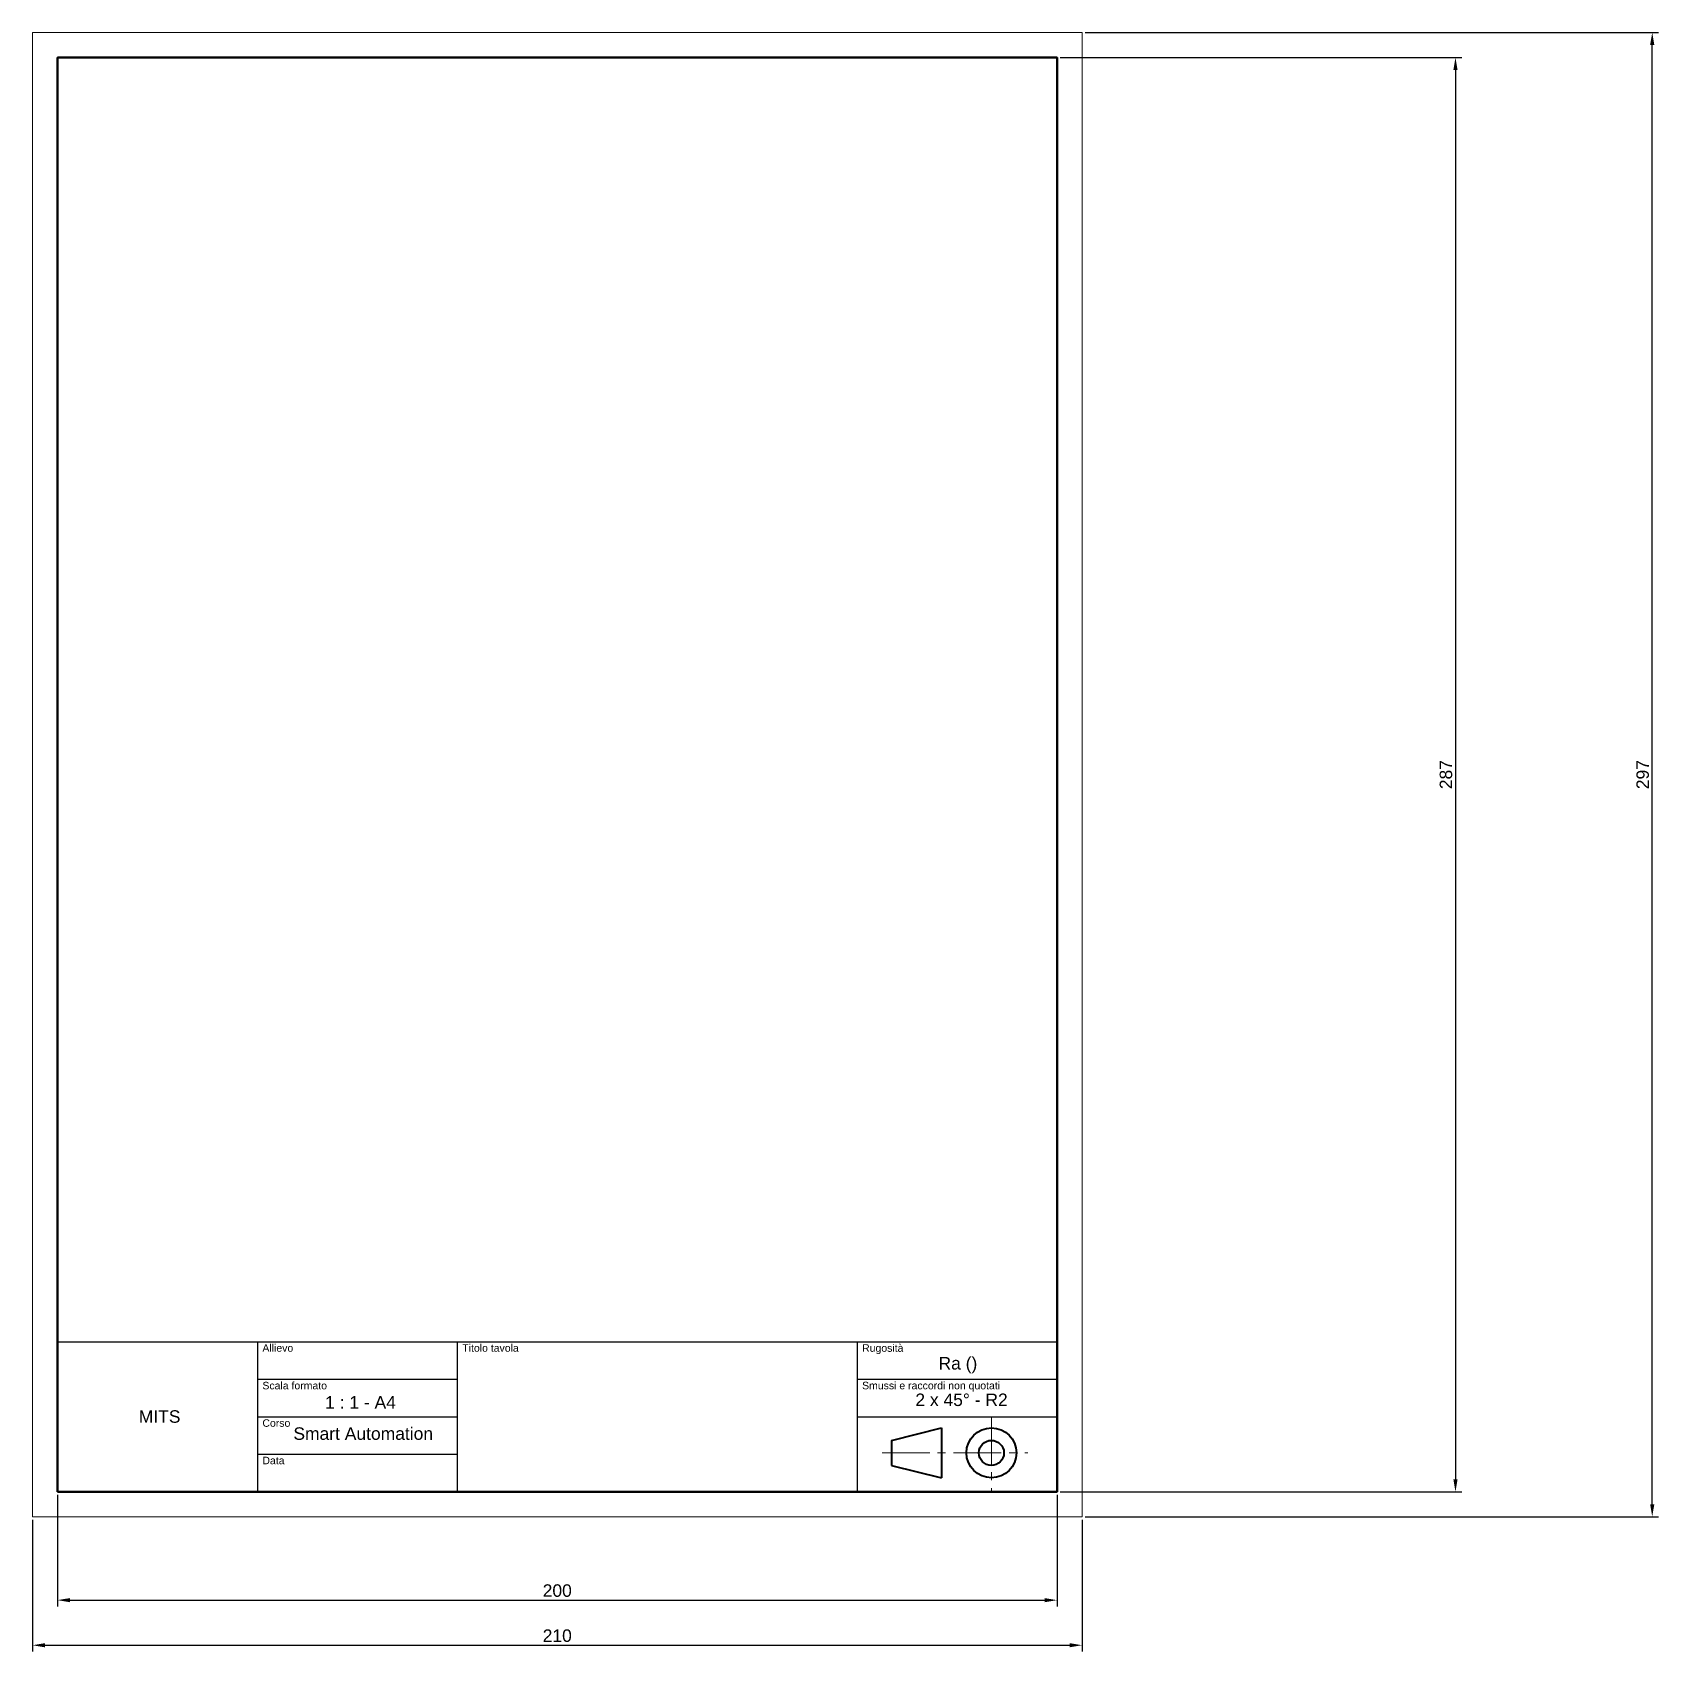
# Model space of a CAD drawing. Header units: millimetres. Extents: x -15 to 663, y -222 to 297.
# Drawn here: x 337.6 to 663, y -27 to 297 of the extents above; entities that cross this region are included whole.
import ezdxf

# ---------------------------------------------------------------- set-up
doc = ezdxf.new("R2010")
doc.units = ezdxf.units.MM
doc.linetypes.add('CENTRO2', pattern=[28.575, 19.05, -3.175, 3.175, -3.175])
for name, color, linetype, lineweight in [('01-Linea grossa', 1, 'Continuous', 40), ('04-Linea assi', 140, 'CENTRO2', 15), ('06-Quote', 3, 'Continuous', 15), ('07-Squadratura', 5, 'Continuous', 50), ('08-Foglio', 3, 'Continuous', 15)]:
    doc.layers.add(name, color=color, linetype=linetype, lineweight=lineweight)
doc.layers.add('09-Cartiglio', color=30, linetype='Continuous')
doc.styles.get("Standard").update_dxf_attribs({"font": 'arial.ttf'})
doc.dimstyles.new('ISO-25', dxfattribs={"dimtxt": 2.5, "dimasz": 2.5, "dimexe": 1.25, "dimexo": 0.625, "dimtad": 1, "dimtxsty": 'Standard', "dimcen": 2.5, "dimadec": 0, "dimazin": 0, "dimtfac": 1, "dimtmove": 0, "dimatfit": 3, "dimfxl": 1, "dimarcsym": 0})

# ---------------------------------------------------------------- blocks, each defined once
blk = doc.blocks.new('*D1')
at = {"layer": '06-Quote', "color": 0, "lineweight": -2, "transparency": 16777216}
for p, q in [((548.24, 297), (662.96, 297)), ((661.71, 2.5), (661.71, 294.5)), ((548.24, 0), (662.96, 0))]:
    blk.add_line(p, q, dxfattribs=at)
at = {"layer": '06-Quote', "color": 0, "transparency": 16777216}
for points in [[(661.29, 294.5), (662.13, 294.5), (661.71, 297)], [(661.29, 2.5), (662.13, 2.5), (661.71, 0)]]:
    blk.add_solid(points, dxfattribs=at)
at = {"layer": 'Defpoints', "color": 0, "transparency": 16777216}
for p in [(547.61, 297), (661.71, 297), (547.61, 0)]:
    blk.add_point(p, dxfattribs=at)
at = {"layer": '06-Quote', "color": 0, "transparency": 16777216, "insert": (659.81, 148.5), "char_height": 2.5, "attachment_point": 5, "rotation": 90}
blk.add_mtext('297', dxfattribs=at)
blk = doc.blocks.new('*D2')
at = {"layer": '06-Quote', "color": 0, "lineweight": -2, "transparency": 16777216}
for p, q in [((543.24, 292), (623.59, 292)), ((622.34, 289.5), (622.34, 7.5)), ((543.24, 5), (623.59, 5))]:
    blk.add_line(p, q, dxfattribs=at)
at = {"layer": '06-Quote', "color": 0, "transparency": 16777216}
for points in [[(621.92, 289.5), (622.76, 289.5), (622.34, 292)], [(621.92, 7.5), (622.76, 7.5), (622.34, 5)]]:
    blk.add_solid(points, dxfattribs=at)
at = {"layer": 'Defpoints', "color": 0, "transparency": 16777216}
for p in [(542.61, 292), (542.61, 5), (622.34, 5)]:
    blk.add_point(p, dxfattribs=at)
at = {"layer": '06-Quote', "color": 0, "transparency": 16777216, "insert": (620.44, 148.5), "char_height": 2.5, "attachment_point": 5, "rotation": 90}
blk.add_mtext('287', dxfattribs=at)
blk = doc.blocks.new('*D3')
at = {"layer": '06-Quote', "color": 0, "lineweight": -2, "transparency": 16777216}
for p, q in [((337.61, -0.62), (337.61, -26.96)), ((547.61, -0.62), (547.61, -26.96)), ((340.11, -25.71), (545.11, -25.71))]:
    blk.add_line(p, q, dxfattribs=at)
at = {"layer": '06-Quote', "color": 0, "transparency": 16777216}
for points in [[(340.11, -25.3), (340.11, -26.13), (337.61, -25.71)], [(545.11, -25.3), (545.11, -26.13), (547.61, -25.71)]]:
    blk.add_solid(points, dxfattribs=at)
at = {"layer": 'Defpoints', "color": 0, "transparency": 16777216}
for p in [(337.61, 0), (547.61, 0), (547.61, -25.71)]:
    blk.add_point(p, dxfattribs=at)
at = {"layer": '06-Quote', "color": 0, "transparency": 16777216, "insert": (442.61, -23.81), "char_height": 2.5, "attachment_point": 5}
blk.add_mtext('210', dxfattribs=at)
blk = doc.blocks.new('*D4')
at = {"layer": '06-Quote', "color": 0, "lineweight": -2, "transparency": 16777216}
for p, q in [((342.61, 4.38), (342.61, -17.94)), ((542.61, 4.38), (542.61, -17.94)), ((345.11, -16.69), (540.11, -16.69))]:
    blk.add_line(p, q, dxfattribs=at)
at = {"layer": '06-Quote', "color": 0, "transparency": 16777216}
for points in [[(345.11, -16.28), (345.11, -17.11), (342.61, -16.69)], [(540.11, -16.28), (540.11, -17.11), (542.61, -16.69)]]:
    blk.add_solid(points, dxfattribs=at)
at = {"layer": 'Defpoints', "color": 0, "transparency": 16777216}
for p in [(342.61, 5), (542.61, 5), (542.61, -16.69)]:
    blk.add_point(p, dxfattribs=at)
at = {"layer": '06-Quote', "color": 0, "transparency": 16777216, "insert": (442.61, -14.79), "char_height": 2.5, "attachment_point": 5}
blk.add_mtext('200', dxfattribs=at)

msp = doc.modelspace()

# ---------------------------------------------------------------- linework, layer by layer
at = {"layer": '01-Linea grossa'}
for p, q in [((509.495, 15.285), (519.495, 17.785)), ((519.495, 17.785), (519.495, 7.785)), ((509.495, 15.285), (509.495, 10.285)), ((509.495, 10.285), (519.495, 7.785))]:
    msp.add_line(p, q, dxfattribs=at)
for radius in [5, 2.5]:
    msp.add_circle((529.495, 12.785), radius, dxfattribs=at)
at = {"layer": '04-Linea assi', "ltscale": 0.5}
for p, q in [((529.495, 20.019), (529.495, 5)), ((507.613, 12.785), (536.772, 12.785))]:
    msp.add_line(p, q, dxfattribs=at)
at = {"layer": '07-Squadratura'}
msp.add_lwpolyline([(342.613, 5), (542.613, 5), (542.613, 292), (342.613, 292)], close=True, dxfattribs=at)
at = {"layer": '08-Foglio'}
msp.add_lwpolyline([(337.613, 0), (547.613, 0), (547.613, 297), (337.613, 297)], close=True, dxfattribs=at)
at = {"layer": '09-Cartiglio'}
for p, q in [((342.613, 35), (542.613, 35)), ((382.613, 35), (382.613, 5)), ((422.613, 35), (422.613, 5)), ((502.613, 35), (502.613, 5)), ((382.613, 27.5), (422.613, 27.5)), ((502.613, 27.519), (542.613, 27.519)), ((382.613, 20), (422.613, 20)), ((502.613, 20.019), (542.613, 20.019)), ((382.613, 12.5), (422.613, 12.5)), ((382.613, 12.5), (382.613, 12))]:
    msp.add_line(p, q, dxfattribs=at)

# ---------------------------------------------------------------- texts
at = {"layer": '09-Cartiglio', "attachment_point": 1}
for s, width, insert, char_height in [('Allievo', 14.60737, (383.613, 34.52), 1.5), ('Titolo tavola', 13.77319, (423.613, 34.52), 1.5), ('Rugosità', 10.63995, (503.613, 34.507), 1.5), ('Ra ()', 25.2617, (518.901, 31.961), 2.5), ('Scala formato', 14.03076, (383.613, 26.997), 1.5), ('Smussi e raccordi non quotati', 30.48377, (503.613, 27.003), 1.5), ('1 : 1 - A4', 20.03964, (396.15, 24.139), 2.5), ('2 x 45° - R2', 20.9535, (514.266, 24.656), 2.5), ('MITS', 40, (358.875, 21.302), 2.5), ('Corso', 16.18839, (383.613, 19.5), 1.5), ('Smart Automation', 32.41998, (389.809, 17.889), 2.5), ('Data', 12.40239, (383.613, 12.001), 1.5)]:
    msp.add_mtext_dynamic_manual_height_columns(s, width=width, gutter_width=12.5, heights=[0], dxfattribs=dict(at, insert=insert, char_height=char_height))

# ---------------------------------------------------------------- dimensions: what is measured, and where the dimension line sits
at = {"layer": '06-Quote'}
dim = msp.add_aligned_dim(p1=(547.613, 0), p2=(547.613, 297), distance=-114.099, dimstyle='ISO-25', dxfattribs=at)
dim.commit()
dim.dimension.update_dxf_attribs({"geometry": '*D1', "text_midpoint": (659.81, 148.5)})
dim = msp.add_linear_dim(base=(622.341, 5), p1=(542.613, 292), p2=(542.613, 5), angle=90, dimstyle='ISO-25', dxfattribs=at)
dim.commit()
dim.dimension.update_dxf_attribs({"geometry": '*D2', "text_midpoint": (620.44, 148.5)})
for base, p1, p2, picture, middle in [((542.613, -16.695), (342.613, 5), (542.613, 5), '*D4', (442.613, -14.794)), ((547.613, -25.713), (337.613, 0), (547.613, 0), '*D3', (442.613, -23.811))]:
    dim = msp.add_linear_dim(base=base, p1=p1, p2=p2, dimstyle='ISO-25', dxfattribs=at)
    dim.commit()
    dim.dimension.update_dxf_attribs({"geometry": picture, "text_midpoint": middle})

doc.saveas('drawing.dxf')
